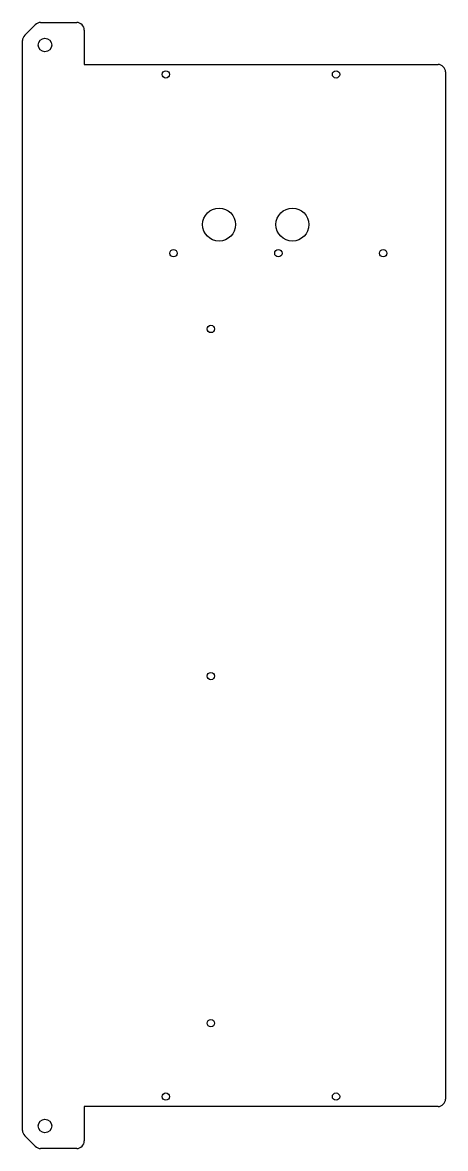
# Model space of a CAD drawing. Header units: metres. Extents: x 0 to 282, y -739 to 12.
import ezdxf

# ---------------------------------------------------------------- set-up
doc = ezdxf.new("R2010")
doc.units = ezdxf.units.M

msp = doc.modelspace()

# ---------------------------------------------------------------- linework, layer by layer
for p, q in [((1.46, 3.54), (8.53, 10.61)), ((12.07, 12.07), (36.2, 12.07)), ((0, -726.86), (0, 0)), ((41.2, 7.07), (41.2, -15.93)), ((41.2, -15.93), (277.28, -15.93)), ((282.28, -20.93), (282.28, -705.93)), ((277.28, -710.93), (41.2, -710.93)), ((41.2, -710.93), (41.2, -733.93)), ((8.53, -737.47), (1.46, -730.4)), ((36.2, -738.93), (12.07, -738.93))]:
    msp.add_line(p, q)
for centre, radius in [((15, -2.93), 4.5), ((95.64, -22.53), 2.45), ((209.23, -22.53), 2.45), ((131.14, -122.73), 11), ((180.14, -122.73), 11), ((100.74, -141.83), 2.45), ((170.74, -141.83), 2.45), ((240.74, -141.83), 2.45), ((125.74, -192.33), 2.45), ((125.74, -423.83), 2.45), ((125.74, -655.33), 2.45), ((95.64, -704.33), 2.45), ((209.23, -704.33), 2.45), ((15, -723.93), 4.5)]:
    msp.add_circle(centre, radius)
for centre, start, end in [((12.07, 7.07), 90, 135), ((36.2, 7.07), 405, 450), ((36.2, 7.07), 360, 405), ((5, 0), 135, 180), ((277.28, -20.93), 405, 450), ((277.28, -20.93), 360, 405), ((277.28, -705.93), 315, 360), ((277.28, -705.93), 270, 315), ((5, -726.86), 180, 225), ((36.2, -733.93), 315, 360), ((12.07, -733.93), 225, 270), ((36.2, -733.93), 270, 315)]:
    msp.add_arc(centre, 5, start, end)

doc.saveas('drawing.dxf')
